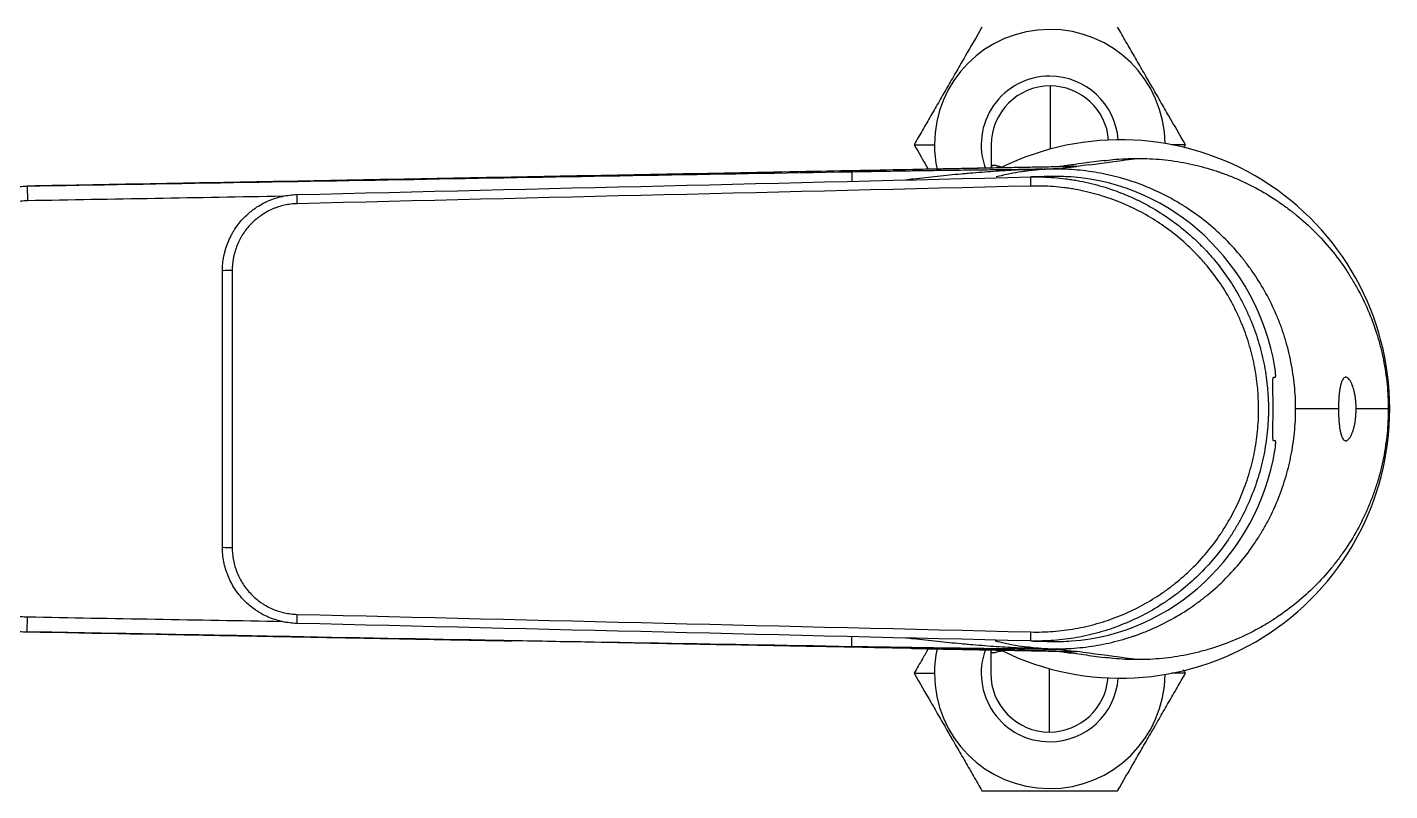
# Model space of a CAD drawing. Extents: x 0 to 790, y 0 to 579.
# Drawn here: x 419.1 to 558.2, y 424.1 to 502.1 of the extents above; entities that cross this region are included whole.
import ezdxf

# ---------------------------------------------------------------- set-up
doc = ezdxf.new("R2010")
doc.units = 0
doc.header["$LTSCALE"] = 10
doc.header["$MEASUREMENT"] = 0
doc.layers.add('1', color=7, linetype='CONTINUOUS')

msp = doc.modelspace()

# ---------------------------------------------------------------- linework, layer by layer
at = {"layer": '1', "color": 7, "linetype": 'Continuous', "lineweight": -3}
for p, q in [((523.52, 496.1), (523.52, 489.64)), ((509.64, 490.1), (511.72, 490.1)), ((517.52, 490.1), (517.52, 487.8)), ((537.35, 490.1), (535.93, 490.1)), ((503.26, 487.34), (503.28, 486.36)), ((419.07, 485.87), (419.09, 484.37)), ((419.07, 440.33), (419.09, 441.83)), ((503.26, 438.85), (503.28, 439.83)), ((517.46, 438.46), (517.46, 436.1)), ((509.64, 436.1), (511.72, 436.1)), ((523.46, 430.1), (523.46, 436.57)), ((537.35, 436.1), (535.93, 436.1))]:
    msp.add_line(p, q, dxfattribs=at)
for centre, radius, start, end in [((523.49, 490.1), 11.78, 0.585, 180), ((523.49, 490.1), 7, 90, 200.3231), ((523.49, 490.1), 7, 4.0866, 90), ((523.52, 490.1), 6, 90, 180), ((523.52, 490.1), 6, 4.5295, 90), ((523.49, 490.1), 11.78, 180, 192.2681), ((530.71, 463.1), 27.5, 0, 116.3044), ((530.71, 463.1), 27.5, 244.0197, 0), ((523.49, 436.1), 11.78, 167.6897, 180), ((523.49, 436.1), 7, 159.6769, 270), ((523.49, 436.1), 11.78, 180, 359.415), ((523.46, 436.1), 6, 180, 270), ((523.46, 436.1), 6, 270, 355.4986), ((523.49, 436.1), 7, 270, 355.9134)]:
    msp.add_arc(centre, radius, start, end, dxfattribs=at)
for centre, major_axis, ratio, start_param, end_param in [((521.57, 485.8), (0.024, -1), 0.001838, 1.647368, 3.141593), ((524.11, 463.1), (0, -23.76), 0.957185, 1.750672, 3.072505), ((446.64, 484), (-0.024, 1), 0.001728, 4.784421, 6.283185), ((440, 477.2), (-1, 0), 0.052102, 4.712389, 6.283185), ((524.11, 463.1), (0, -23.76), 0.957185, 0.069087, 1.390921), ((440, 448.99), (-1, 0), 0.052102, 0, 1.570796), ((446.64, 442.19), (0.024, 1), 0.001728, 3.141593, 4.640357), ((521.57, 440.4), (0.024, 1), 0.001838, 3.141593, 4.635817)]:
    msp.add_ellipse(centre, major_axis=major_axis, ratio=ratio, start_param=start_param, end_param=end_param, dxfattribs=at)
for points, knots in [([(516.56, 502.1), (516, 501.12), (515.43, 500.13), (514.56, 498.63), (514.28, 498.13), (513.69, 497.13), (513.4, 496.62), (513.03, 495.98), (512.96, 495.85), (512.85, 495.66), (512.81, 495.6), (512.74, 495.47), (512.55, 495.15), (512.37, 494.83), (511.93, 494.07), (511.64, 493.57), (511.06, 492.57), (510.78, 492.07), (510.2, 491.08), (509.92, 490.59), (509.64, 490.1)], [0, 0, 0, 0, 0.25, 0.25, 0.375, 0.375, 0.5, 0.5, 0.53125, 0.53125, 0.546875, 0.546875, 0.5625, 0.625, 0.625, 0.75, 0.75, 0.875, 0.875, 1, 1, 1, 1]), ([(537.35, 490.1), (536.78, 491.08), (536.21, 492.06), (535.35, 493.56), (535.06, 494.06), (534.48, 495.07), (534.19, 495.58), (533.82, 496.21), (533.74, 496.34), (533.63, 496.53), (533.6, 496.6), (533.52, 496.72), (533.34, 497.04), (533.15, 497.36), (532.72, 498.12), (532.43, 498.63), (531.85, 499.63), (531.56, 500.12), (530.99, 501.11), (530.71, 501.61), (530.42, 502.1)], [0, 0, 0, 0, 0.25, 0.25, 0.375, 0.375, 0.5, 0.5, 0.53125, 0.53125, 0.546875, 0.546875, 0.5625, 0.625, 0.625, 0.75, 0.75, 0.875, 0.875, 1, 1, 1, 1]), ([(529.04, 488.47), (528.7, 488.43), (528.02, 488.33), (526.99, 488.2), (525.98, 488.06), (525.11, 487.94), (524.57, 487.87), (524.36, 487.84)], [0, 0, 0, 0, 0.227941, 0.453512, 0.669132, 0.874788, 1, 1, 1, 1]), ([(529.04, 488.47), (529.34, 488.51), (529.64, 488.55), (530.35, 488.62), (531.19, 488.68), (532.03, 488.7), (532.45, 488.7)], [0, 0, 0, 0, 0.262537, 0.262537, 0.631268, 1, 1, 1, 1]), ([(532.45, 488.7), (532.88, 488.7), (533.72, 488.68), (534.55, 488.62), (535.8, 488.5), (536.63, 488.37), (538.26, 488.05), (539.07, 487.85), (540.08, 487.54), (540.38, 487.45), (540.68, 487.35), (540.88, 487.28), (540.98, 487.24), (541.48, 487.06), (542.26, 486.76), (543.41, 486.25), (544.15, 485.88), (545.26, 485.29), (545.97, 484.86), (547.01, 484.16), (547.36, 483.92), (547.86, 483.55), (548.03, 483.42), (548.28, 483.23), (548.36, 483.16), (548.53, 483.03), (548.61, 482.96), (549.35, 482.36), (549.97, 481.8), (551.15, 480.62), (551.71, 480), (552.77, 478.71), (553.26, 478.04), (553.85, 477.17), (553.96, 476.99), (554.13, 476.72), (554.19, 476.63), (554.3, 476.45), (554.58, 476), (554.83, 475.55), (555.43, 474.44), (555.78, 473.69), (556.42, 472.15), (556.71, 471.36), (557.07, 470.16), (557.18, 469.76), (557.34, 469.14), (557.39, 468.94), (557.48, 468.53), (557.52, 468.32), (557.73, 467.29), (557.85, 466.45), (557.98, 465.2), (558.04, 464.36), (558.06, 463.52), (558.06, 463.1)], [0, 0, 0, 0, 0.03125, 0.0625, 0.0625, 0.125, 0.125, 0.1875, 0.1875, 0.203125, 0.210938, 0.210938, 0.21875, 0.21875, 0.25, 0.28125, 0.3125, 0.3125, 0.375, 0.375, 0.40625, 0.40625, 0.421875, 0.421875, 0.429688, 0.429688, 0.4375, 0.4375, 0.5, 0.5, 0.5625, 0.5625, 0.625, 0.625, 0.640625, 0.640625, 0.648438, 0.648438, 0.65625, 0.6875, 0.6875, 0.75, 0.75, 0.8125, 0.8125, 0.84375, 0.84375, 0.859375, 0.859375, 0.875, 0.875, 0.9375, 0.9375, 0.96875, 1, 1, 1, 1]), ([(510.17, 487.57), (506.6, 487.5), (503.03, 487.43), (490.53, 487.19), (481.6, 487.02), (463.73, 486.69), (454.8, 486.52), (441.4, 486.27), (436.93, 486.19), (428, 486.03), (423.53, 485.95), (419.07, 485.87)], [0, 0, 0, 0, 0.117566, 0.117566, 0.411711, 0.411711, 0.705855, 0.705855, 0.852928, 0.852928, 1, 1, 1, 1]), ([(419.07, 485.87), (433.1, 486.11), (447.13, 486.36), (475.2, 486.85), (489.23, 487.1), (503.26, 487.34)], [0, 0, 0, 0, 0.5, 0.5, 1, 1, 1, 1]), ([(503.26, 487.34), (503.7, 487.35), (504.14, 487.36), (505.02, 487.37), (505.45, 487.38), (506.32, 487.4), (506.75, 487.4), (507.61, 487.42), (508.04, 487.42), (508.68, 487.43), (508.89, 487.44), (509.32, 487.44), (509.53, 487.45), (510.17, 487.45), (510.58, 487.46), (511.84, 487.48), (512.66, 487.49), (513.87, 487.51), (514.28, 487.51), (514.88, 487.52), (515.08, 487.52), (515.48, 487.53), (515.68, 487.53), (516.67, 487.54), (517.46, 487.55), (518.62, 487.57), (519.01, 487.57), (519.78, 487.58), (520.16, 487.58), (520.74, 487.59), (520.93, 487.59), (521.31, 487.6), (521.5, 487.6), (521.88, 487.6), (522.07, 487.61), (522.36, 487.61), (522.45, 487.61), (522.64, 487.61), (522.73, 487.61), (522.83, 487.61)], [0, 0, 0, 0, 0.0625, 0.0625, 0.125, 0.125, 0.1875, 0.1875, 0.25, 0.25, 0.28125, 0.28125, 0.3125, 0.3125, 0.375, 0.375, 0.5, 0.5, 0.5625, 0.5625, 0.59375, 0.59375, 0.625, 0.625, 0.75, 0.75, 0.8125, 0.8125, 0.875, 0.875, 0.90625, 0.90625, 0.9375, 0.9375, 0.96875, 0.96875, 0.984375, 0.984375, 1, 1, 1, 1]), ([(522.75, 487.6), (522.65, 487.6), (522.55, 487.6), (522.36, 487.59), (522.26, 487.59), (521.97, 487.58), (521.77, 487.57), (521.18, 487.55), (520.79, 487.54), (520.01, 487.5), (519.61, 487.48), (518.82, 487.43), (518.43, 487.41), (517.24, 487.33), (516.45, 487.27), (515.45, 487.18), (515.25, 487.17), (514.85, 487.13), (514.65, 487.11), (514.05, 487.06), (513.64, 487.02), (512.43, 486.9), (511.62, 486.81), (510.4, 486.68), (509.99, 486.63), (509.31, 486.56), (509.03, 486.52), (508.76, 486.49)], [0, 0, 0, 0, 0.021426, 0.021426, 0.042851, 0.042851, 0.085703, 0.085703, 0.171405, 0.171405, 0.257108, 0.257108, 0.342811, 0.342811, 0.514216, 0.514216, 0.557067, 0.557067, 0.599919, 0.599919, 0.685621, 0.685621, 0.857027, 0.857027, 0.942729, 0.942729, 1, 1, 1, 1]), ([(517.54, 487.74), (517.55, 487.76), (517.55, 487.77), (517.56, 487.8), (517.56, 487.82), (517.57, 487.85), (517.57, 487.86), (517.58, 487.89), (517.59, 487.9), (517.6, 487.92), (517.61, 487.93), (517.62, 487.96), (517.64, 487.97), (517.66, 487.99), (517.68, 488), (517.7, 488.01), (517.72, 488.02), (517.75, 488.02), (517.77, 488.02), (517.82, 488.02), (517.86, 488.01), (517.94, 488), (517.98, 487.99), (518.07, 487.96), (518.13, 487.95), (518.21, 487.92), (518.24, 487.92), (518.29, 487.9), (518.3, 487.9), (518.34, 487.89), (518.35, 487.89), (518.44, 487.87), (518.51, 487.86), (518.62, 487.84), (518.66, 487.83), (518.69, 487.82)], [0, 0, 0, 0, 0.017418, 0.017418, 0.046642, 0.046642, 0.075867, 0.075867, 0.105091, 0.105091, 0.134315, 0.134315, 0.192764, 0.192764, 0.251213, 0.251213, 0.309662, 0.309662, 0.36811, 0.36811, 0.485008, 0.485008, 0.601906, 0.601906, 0.718803, 0.718803, 0.777252, 0.777252, 0.806476, 0.806476, 0.835701, 0.835701, 0.952598, 0.952598, 1, 1, 1, 1]), ([(524.19, 487.6), (523.79, 487.6), (522.98, 487.58), (522.19, 487.52), (521, 487.4), (520.21, 487.28), (518.95, 487.03), (518.48, 486.92), (518, 486.8)], [0, 0, 0, 0, 0.191186, 0.382373, 0.382373, 0.764745, 0.764745, 1, 1, 1, 1]), ([(524.45, 487.63), (523.64, 487.63), (522.83, 487.59), (521.56, 487.46), (521.09, 487.4), (520.63, 487.33)], [0, 0, 0, 0, 0.631413, 0.631413, 1, 1, 1, 1]), ([(548.6, 463.1), (548.6, 463.5), (548.58, 464.31), (548.52, 465.11), (548.4, 466.3), (548.28, 467.09), (547.97, 468.65), (547.78, 469.43), (547.49, 470.39), (547.4, 470.68), (547.3, 470.97), (547.24, 471.16), (547.21, 471.25), (547.04, 471.73), (546.89, 472.1), (546.43, 473.22), (546.09, 473.94), (545.34, 475.35), (544.93, 476.03), (544.27, 477.03), (544.04, 477.36), (543.68, 477.84), (543.56, 478), (543.38, 478.24), (543.31, 478.32), (543.19, 478.48), (543.13, 478.56), (542.55, 479.26), (542.02, 479.85), (540.89, 480.98), (540.3, 481.52), (539.07, 482.53), (538.43, 483.01), (537.6, 483.57), (537.43, 483.68), (537.18, 483.84), (537.09, 483.89), (536.92, 484), (536.49, 484.26), (536.06, 484.51), (535, 485.08), (534.28, 485.42), (532.82, 486.03), (532.07, 486.3), (530.92, 486.65), (530.54, 486.76), (529.95, 486.91), (529.76, 486.95), (529.36, 487.04), (529.17, 487.08), (528.18, 487.28), (527.39, 487.4), (525.8, 487.56), (525, 487.6), (524.19, 487.6)], [0, 0, 0, 0, 0.03125, 0.0625, 0.0625, 0.125, 0.125, 0.1875, 0.1875, 0.203125, 0.210937, 0.210937, 0.21875, 0.21875, 0.25, 0.25, 0.3125, 0.3125, 0.375, 0.375, 0.40625, 0.40625, 0.421875, 0.421875, 0.429687, 0.429687, 0.4375, 0.4375, 0.5, 0.5, 0.5625, 0.5625, 0.625, 0.625, 0.640625, 0.640625, 0.648437, 0.648437, 0.65625, 0.6875, 0.6875, 0.75, 0.75, 0.8125, 0.8125, 0.84375, 0.84375, 0.859375, 0.859375, 0.875, 0.875, 0.9375, 0.9375, 1, 1, 1, 1]), ([(524.85, 487.84), (524.86, 487.84), (524.87, 487.84), (524.94, 487.85), (525, 487.85), (525.11, 487.86), (525.17, 487.86), (525.25, 487.86), (525.28, 487.86), (525.33, 487.86), (525.36, 487.86), (525.38, 487.86)], [0, 0, 0, 0, 0.045195, 0.045195, 0.363463, 0.363463, 0.681732, 0.681732, 0.840866, 0.840866, 1, 1, 1, 1]), ([(525.38, 487.86), (525.4, 487.86), (525.45, 487.87), (525.51, 487.87), (525.57, 487.87), (525.63, 487.87), (525.7, 487.87), (525.76, 487.87), (525.82, 487.87), (525.89, 487.87), (525.95, 487.88), (526.01, 487.88), (526.07, 487.88), (526.14, 487.88), (526.2, 487.88), (526.24, 487.88), (526.26, 487.88)], [0, 0, 0, 0, 0.072721, 0.145241, 0.21756, 0.28968, 0.3616, 0.433321, 0.504844, 0.57617, 0.647298, 0.718229, 0.788964, 0.859504, 0.929849, 1, 1, 1, 1]), ([(410.72, 477.37), (410.72, 477.65), (410.73, 477.92), (410.78, 478.47), (410.82, 478.74), (410.93, 479.27), (410.99, 479.54), (411.09, 479.87), (411.11, 479.94), (411.16, 480.07), (411.18, 480.13), (411.25, 480.33), (411.3, 480.46), (411.45, 480.84), (411.69, 481.34), (411.96, 481.81), (412.19, 482.15), (412.27, 482.27), (412.39, 482.43), (412.43, 482.49), (412.52, 482.6), (412.56, 482.65), (412.78, 482.92), (412.96, 483.13), (413.34, 483.52), (413.75, 483.89), (414.18, 484.22), (414.47, 484.42), (414.55, 484.47), (414.64, 484.53), (414.7, 484.57), (414.73, 484.59), (414.88, 484.68), (414.99, 484.75), (415.36, 484.95), (415.85, 485.19), (416.36, 485.38), (416.75, 485.5), (416.89, 485.54), (417.08, 485.6), (417.15, 485.61), (417.29, 485.65), (417.35, 485.66), (417.69, 485.74), (418.24, 485.83), (418.79, 485.86), (419.07, 485.87)], [0, 0, 0, 0, 0.0625, 0.0625, 0.125, 0.125, 0.1875, 0.1875, 0.203125, 0.203125, 0.21875, 0.21875, 0.25, 0.25, 0.3125, 0.375, 0.375, 0.40625, 0.40625, 0.421875, 0.421875, 0.4375, 0.4375, 0.5, 0.5, 0.5625, 0.625, 0.625, 0.640625, 0.648438, 0.648438, 0.65625, 0.65625, 0.6875, 0.6875, 0.75, 0.8125, 0.8125, 0.84375, 0.84375, 0.859375, 0.859375, 0.875, 0.875, 0.9375, 1, 1, 1, 1]), ([(521.54, 486.8), (522.34, 486.82), (523.13, 486.8), (524.32, 486.71), (524.71, 486.67), (525.2, 486.6), (525.3, 486.59), (525.5, 486.56), (525.79, 486.52), (526.09, 486.47), (527.06, 486.3), (527.83, 486.12), (529.34, 485.7), (530.08, 485.45), (531.18, 485.01), (531.54, 484.86), (532.08, 484.62), (532.35, 484.49), (532.62, 484.36), (532.79, 484.27), (532.88, 484.23), (533.68, 483.82), (534.36, 483.42), (535.68, 482.57), (536.31, 482.11), (537.54, 481.13), (538.13, 480.61), (538.83, 479.92), (538.97, 479.78), (539.18, 479.57), (539.25, 479.5), (539.39, 479.35), (539.72, 478.99), (540.05, 478.62), (540.81, 477.71), (541.28, 477.09), (542.16, 475.79), (542.57, 475.12), (543.13, 474.08), (543.31, 473.73), (543.53, 473.28), (543.57, 473.19), (543.65, 473.01), (543.69, 472.92), (543.81, 472.65), (543.89, 472.47), (544.28, 471.56), (544.54, 470.82), (545, 469.32), (545.2, 468.56), (545.5, 467.02), (545.62, 466.24), (545.71, 465.35), (545.72, 465.25), (545.74, 465.05), (545.76, 464.75), (545.78, 464.46), (545.81, 463.86), (545.82, 463.47), (545.82, 462.29), (545.78, 461.51), (545.62, 459.95), (545.5, 459.17), (545.31, 458.2), (545.25, 457.91), (545.18, 457.62), (545.13, 457.43), (545.11, 457.33), (544.99, 456.85), (544.88, 456.47), (544.53, 455.34), (544.26, 454.6), (543.65, 453.15), (543.31, 452.45), (542.75, 451.41), (542.55, 451.07), (542.24, 450.56), (542.14, 450.39), (541.98, 450.14), (541.92, 450.06), (541.81, 449.9), (541.76, 449.81), (541.26, 449.08), (540.78, 448.45), (539.77, 447.25), (539.24, 446.67), (538.12, 445.58), (537.53, 445.05), (536.83, 444.5), (536.75, 444.44), (536.6, 444.32), (536.52, 444.25), (536.28, 444.07), (536.12, 443.96), (535.64, 443.61), (535.31, 443.39), (534.32, 442.75), (533.64, 442.36), (532.25, 441.64), (531.53, 441.32), (530.43, 440.89), (530.06, 440.75), (529.59, 440.59), (529.49, 440.56), (529.31, 440.5), (529.02, 440.41), (528.74, 440.33), (527.78, 440.06), (527.02, 439.89), (525.47, 439.61), (524.69, 439.52), (523.13, 439.4), (522.34, 439.38), (521.54, 439.4)], [0, 0, 0, 0, 0.03125, 0.03125, 0.046875, 0.046875, 0.050781, 0.050781, 0.054688, 0.0625, 0.0625, 0.09375, 0.09375, 0.125, 0.125, 0.140625, 0.140625, 0.148437, 0.152344, 0.152344, 0.15625, 0.15625, 0.1875, 0.1875, 0.21875, 0.21875, 0.25, 0.25, 0.257812, 0.257812, 0.261719, 0.261719, 0.265625, 0.28125, 0.28125, 0.3125, 0.3125, 0.34375, 0.34375, 0.359375, 0.359375, 0.363281, 0.363281, 0.367187, 0.367187, 0.375, 0.375, 0.40625, 0.40625, 0.4375, 0.4375, 0.46875, 0.46875, 0.472656, 0.472656, 0.476562, 0.484375, 0.484375, 0.5, 0.5, 0.53125, 0.53125, 0.5625, 0.5625, 0.570312, 0.574219, 0.574219, 0.578125, 0.578125, 0.59375, 0.59375, 0.625, 0.625, 0.65625, 0.65625, 0.671875, 0.671875, 0.679687, 0.679687, 0.683594, 0.683594, 0.6875, 0.6875, 0.71875, 0.71875, 0.75, 0.75, 0.78125, 0.78125, 0.785156, 0.785156, 0.789062, 0.789062, 0.796875, 0.796875, 0.8125, 0.8125, 0.84375, 0.84375, 0.875, 0.875, 0.890625, 0.890625, 0.894531, 0.894531, 0.898437, 0.90625, 0.90625, 0.9375, 0.9375, 0.96875, 0.96875, 1, 1, 1, 1]), ([(521.57, 440.32), (522.33, 440.3), (523.09, 440.32), (524.59, 440.44), (525.34, 440.53), (526.82, 440.79), (527.56, 440.96), (528.47, 441.22), (528.74, 441.3), (529.01, 441.38), (529.2, 441.44), (529.29, 441.47), (529.74, 441.63), (530.09, 441.76), (531.15, 442.17), (531.84, 442.48), (533.17, 443.17), (533.82, 443.55), (534.78, 444.16), (535.09, 444.38), (535.55, 444.71), (535.7, 444.82), (535.93, 445), (536.01, 445.06), (536.16, 445.17), (536.23, 445.23), (536.9, 445.77), (537.46, 446.27), (538.54, 447.32), (539.05, 447.87), (540.01, 449.03), (540.47, 449.63), (540.95, 450.34), (541, 450.42), (541.1, 450.58), (541.15, 450.66), (541.31, 450.9), (541.41, 451.06), (541.7, 451.55), (541.89, 451.88), (542.43, 452.87), (542.75, 453.55), (543.34, 454.94), (543.59, 455.65), (543.92, 456.74), (544.03, 457.1), (544.14, 457.56), (544.17, 457.66), (544.21, 457.84), (544.28, 458.12), (544.34, 458.4), (544.52, 459.33), (544.63, 460.07), (544.78, 461.57), (544.82, 462.32), (544.82, 463.45), (544.81, 463.83), (544.78, 464.4), (544.77, 464.69), (544.74, 464.97), (544.73, 465.16), (544.72, 465.26), (544.63, 466.11), (544.52, 466.86), (544.23, 468.34), (544.04, 469.06), (543.61, 470.51), (543.35, 471.22), (542.98, 472.09), (542.91, 472.27), (542.79, 472.53), (542.75, 472.61), (542.67, 472.79), (542.47, 473.22), (542.26, 473.64), (541.72, 474.64), (541.33, 475.28), (540.49, 476.53), (540.04, 477.13), (539.31, 478), (539.06, 478.29), (538.74, 478.64), (538.68, 478.71), (538.54, 478.84), (538.48, 478.91), (538.28, 479.12), (538.15, 479.25), (537.47, 479.92), (536.91, 480.42), (535.73, 481.36), (535.12, 481.8), (533.86, 482.63), (533.21, 483.01), (532.44, 483.4), (532.36, 483.44), (532.19, 483.53), (531.93, 483.65), (531.67, 483.77), (531.16, 484.01), (530.81, 484.16), (529.76, 484.57), (529.04, 484.81), (527.6, 485.22), (526.86, 485.39), (525.93, 485.56), (525.65, 485.61), (525.36, 485.65), (525.18, 485.67), (525.08, 485.69), (524.61, 485.75), (524.23, 485.79), (523.09, 485.87), (522.33, 485.89), (521.57, 485.87)], [0, 0, 0, 0, 0.03125, 0.03125, 0.0625, 0.0625, 0.09375, 0.09375, 0.101562, 0.105469, 0.105469, 0.109375, 0.109375, 0.125, 0.125, 0.15625, 0.15625, 0.1875, 0.1875, 0.203125, 0.203125, 0.210937, 0.210937, 0.214844, 0.214844, 0.21875, 0.21875, 0.25, 0.25, 0.28125, 0.28125, 0.3125, 0.3125, 0.316406, 0.316406, 0.320312, 0.320312, 0.328125, 0.328125, 0.34375, 0.34375, 0.375, 0.375, 0.40625, 0.40625, 0.421875, 0.421875, 0.425781, 0.425781, 0.429687, 0.4375, 0.4375, 0.46875, 0.46875, 0.5, 0.5, 0.515625, 0.515625, 0.523437, 0.527344, 0.527344, 0.53125, 0.53125, 0.5625, 0.5625, 0.59375, 0.59375, 0.625, 0.625, 0.632812, 0.632812, 0.636719, 0.636719, 0.640625, 0.65625, 0.65625, 0.6875, 0.6875, 0.71875, 0.71875, 0.734375, 0.734375, 0.738281, 0.738281, 0.742187, 0.742187, 0.75, 0.75, 0.78125, 0.78125, 0.8125, 0.8125, 0.84375, 0.84375, 0.847656, 0.847656, 0.851562, 0.859375, 0.859375, 0.875, 0.875, 0.90625, 0.90625, 0.9375, 0.9375, 0.945312, 0.949219, 0.949219, 0.953125, 0.953125, 0.96875, 0.96875, 1, 1, 1, 1]), ([(525.68, 486.8), (525.34, 486.82), (525, 486.84), (524.29, 486.85), (523.93, 486.85), (523.56, 486.85)], [0, 0, 0, 0, 0.5, 0.5, 1, 1, 1, 1]), ([(419.09, 484.37), (418.86, 484.36), (418.41, 484.33), (417.96, 484.26), (417.68, 484.2), (417.63, 484.19), (417.52, 484.16), (417.35, 484.12), (417.19, 484.07), (416.87, 483.97), (416.44, 483.81), (416.04, 483.61), (415.74, 483.44), (415.64, 483.39), (415.5, 483.3), (415.45, 483.27), (415.35, 483.21), (415.3, 483.17), (415.07, 483.01), (414.71, 482.74), (414.38, 482.43), (414.06, 482.11), (413.91, 481.94), (413.73, 481.72), (413.7, 481.68), (413.63, 481.58), (413.53, 481.45), (413.43, 481.31), (413.24, 481.03), (413.01, 480.64), (412.82, 480.23), (412.69, 479.91), (412.65, 479.81), (412.6, 479.65), (412.58, 479.59), (412.54, 479.48), (412.53, 479.43), (412.45, 479.16), (412.34, 478.72), (412.27, 478.27), (412.23, 477.82), (412.22, 477.6), (412.22, 477.37)], [0, 0, 0, 0, 0.0625, 0.125, 0.125, 0.140625, 0.140625, 0.15625, 0.1875, 0.1875, 0.25, 0.3125, 0.3125, 0.34375, 0.34375, 0.359375, 0.359375, 0.375, 0.375, 0.4375, 0.5, 0.5, 0.5625, 0.5625, 0.578125, 0.578125, 0.59375, 0.625, 0.625, 0.6875, 0.75, 0.75, 0.78125, 0.78125, 0.796875, 0.796875, 0.8125, 0.8125, 0.875, 0.9375, 0.9375, 1, 1, 1, 1]), ([(439, 477.2), (439, 477.46), (439.02, 477.96), (439.1, 478.46), (439.16, 478.77), (439.17, 478.84), (439.2, 478.96), (439.24, 479.14), (439.29, 479.32), (439.4, 479.68), (439.57, 480.16), (439.78, 480.61), (439.95, 480.94), (440.01, 481.05), (440.11, 481.22), (440.14, 481.27), (440.21, 481.38), (440.24, 481.43), (440.42, 481.7), (440.71, 482.1), (441.04, 482.47), (441.39, 482.83), (441.58, 483), (441.82, 483.21), (441.87, 483.25), (441.97, 483.33), (442.12, 483.45), (442.27, 483.56), (442.58, 483.77), (443, 484.03), (443.45, 484.26), (443.8, 484.41), (443.92, 484.45), (444.1, 484.52), (444.15, 484.54), (444.27, 484.58), (444.33, 484.6), (444.63, 484.7), (445.12, 484.83), (445.61, 484.92), (446.11, 484.98), (446.36, 485), (446.61, 485)], [0, 0, 0, 0, 0.0625, 0.125, 0.125, 0.140625, 0.140625, 0.15625, 0.1875, 0.1875, 0.25, 0.3125, 0.3125, 0.34375, 0.34375, 0.359375, 0.359375, 0.375, 0.375, 0.4375, 0.5, 0.5, 0.5625, 0.5625, 0.578125, 0.578125, 0.59375, 0.625, 0.625, 0.6875, 0.75, 0.75, 0.78125, 0.78125, 0.796875, 0.796875, 0.8125, 0.8125, 0.875, 0.9375, 0.9375, 1, 1, 1, 1]), ([(446.64, 484.07), (446.42, 484.07), (446.2, 484.05), (445.76, 484), (445.33, 483.93), (444.91, 483.81), (444.65, 483.73), (444.59, 483.71), (444.49, 483.67), (444.44, 483.65), (444.28, 483.59), (444.18, 483.55), (443.88, 483.42), (443.49, 483.22), (443.12, 482.99), (442.85, 482.81), (442.76, 482.74), (442.63, 482.64), (442.58, 482.61), (442.5, 482.54), (442.45, 482.5), (442.24, 482.32), (442.08, 482.17), (441.78, 481.86), (441.49, 481.53), (441.23, 481.18), (441.08, 480.95), (441.05, 480.9), (440.99, 480.81), (440.97, 480.76), (440.88, 480.62), (440.83, 480.52), (440.68, 480.23), (440.49, 479.83), (440.35, 479.42), (440.25, 479.11), (440.23, 479), (440.19, 478.84), (440.17, 478.79), (440.15, 478.68), (440.14, 478.63), (440.09, 478.35), (440.02, 477.92), (440, 477.48), (440, 477.26)], [0, 0, 0, 0, 0.0625, 0.0625, 0.125, 0.1875, 0.1875, 0.203125, 0.203125, 0.21875, 0.21875, 0.25, 0.25, 0.3125, 0.375, 0.375, 0.40625, 0.40625, 0.421875, 0.421875, 0.4375, 0.4375, 0.5, 0.5, 0.5625, 0.625, 0.625, 0.640625, 0.640625, 0.65625, 0.65625, 0.6875, 0.6875, 0.75, 0.8125, 0.8125, 0.84375, 0.84375, 0.859375, 0.859375, 0.875, 0.875, 0.9375, 1, 1, 1, 1]), ([(439, 448.99), (439, 450.16), (439, 451.34), (439, 453.69), (439, 454.87), (439, 457.22), (439, 458.39), (439, 460.74), (439, 461.92), (439, 464.27), (439, 465.45), (439, 467.8), (439, 468.98), (439, 471.33), (439, 472.5), (439, 474.86), (439, 476.03), (439, 477.2)], [0, 0, 0, 0, 0.125, 0.125, 0.25, 0.25, 0.375, 0.375, 0.5, 0.5, 0.625, 0.625, 0.75, 0.75, 0.875, 0.875, 1, 1, 1, 1]), ([(546.35, 459.85), (546.35, 459.85), (546.35, 459.85), (546.34, 459.85), (546.34, 459.85), (546.34, 459.85), (546.33, 459.86), (546.32, 459.87), (546.31, 459.9), (546.3, 459.96), (546.29, 460), (546.29, 460.02), (546.28, 460.06), (546.28, 460.07), (546.28, 460.14), (546.27, 460.23), (546.27, 460.39), (546.27, 460.52), (546.27, 460.6), (546.27, 460.62), (546.27, 460.65), (546.27, 460.71), (546.27, 460.76), (546.27, 460.88), (546.27, 461.03), (546.27, 461.2), (546.28, 461.33), (546.28, 461.38), (546.28, 461.45), (546.28, 461.47), (546.28, 461.52), (546.28, 461.64), (546.29, 461.85), (546.29, 462.05), (546.29, 462.25), (546.29, 462.36), (546.3, 462.57), (546.3, 462.67), (546.3, 462.88), (546.3, 463.1), (546.3, 463.31), (546.3, 463.44), (546.3, 463.47), (546.3, 463.52), (546.3, 463.55), (546.3, 463.63), (546.3, 463.68), (546.29, 463.84), (546.29, 464.04), (546.29, 464.24), (546.29, 464.39), (546.28, 464.46), (546.28, 464.53), (546.28, 464.58), (546.28, 464.61), (546.28, 464.72), (546.28, 464.91), (546.27, 465.16), (546.27, 465.32), (546.27, 465.43), (546.27, 465.47), (546.27, 465.54), (546.27, 465.58), (546.27, 465.68), (546.27, 465.8), (546.27, 465.91), (546.27, 465.99), (546.27, 466.01), (546.28, 466.05), (546.28, 466.06), (546.28, 466.08), (546.28, 466.13), (546.29, 466.21), (546.3, 466.26), (546.31, 466.31), (546.32, 466.32), (546.33, 466.33), (546.33, 466.34), (546.34, 466.34), (546.34, 466.35), (546.35, 466.35), (546.35, 466.35)], [0, 0, 0, 0, 0.007813, 0.007813, 0.015625, 0.015625, 0.03125, 0.03125, 0.0625, 0.09375, 0.09375, 0.109375, 0.109375, 0.125, 0.125, 0.15625, 0.1875, 0.21875, 0.21875, 0.226562, 0.226562, 0.234375, 0.25, 0.25, 0.28125, 0.3125, 0.3125, 0.328125, 0.328125, 0.335938, 0.335938, 0.34375, 0.375, 0.40625, 0.40625, 0.4375, 0.4375, 0.46875, 0.46875, 0.5, 0.53125, 0.53125, 0.539063, 0.539063, 0.546875, 0.546875, 0.5625, 0.5625, 0.59375, 0.625, 0.625, 0.640625, 0.648438, 0.648438, 0.65625, 0.65625, 0.6875, 0.71875, 0.75, 0.75, 0.765625, 0.765625, 0.78125, 0.78125, 0.8125, 0.84375, 0.84375, 0.859375, 0.859375, 0.867188, 0.867188, 0.875, 0.90625, 0.9375, 0.9375, 0.96875, 0.96875, 0.976562, 0.976562, 0.984375, 1, 1, 1, 1]), ([(546.54, 466.35), (546.54, 466.35), (546.55, 466.35), (546.55, 466.37), (546.56, 466.38), (546.56, 466.39), (546.56, 466.4), (546.56, 466.41), (546.56, 466.41), (546.56, 466.44), (546.57, 466.47), (546.57, 466.52), (546.57, 466.54), (546.57, 466.57), (546.56, 466.58), (546.56, 466.6), (546.56, 466.62), (546.56, 466.67), (546.56, 466.72), (546.55, 466.8), (546.55, 466.83), (546.54, 466.87), (546.54, 466.89), (546.54, 466.92), (546.54, 466.93), (546.53, 467.01), (546.52, 467.07), (546.51, 467.17), (546.5, 467.21), (546.49, 467.26), (546.49, 467.28), (546.48, 467.31), (546.48, 467.33), (546.48, 467.35)], [0, 0, 0, 0, 0.125, 0.125, 0.1875, 0.1875, 0.21875, 0.21875, 0.25, 0.25, 0.375, 0.375, 0.4375, 0.4375, 0.46875, 0.46875, 0.5, 0.5, 0.625, 0.625, 0.6875, 0.6875, 0.71875, 0.71875, 0.75, 0.75, 0.875, 0.875, 0.9375, 0.9375, 0.96875, 0.96875, 1, 1, 1, 1]), ([(554.78, 463.1), (554.78, 463.21), (554.78, 463.32), (554.77, 463.45), (554.77, 463.48), (554.77, 463.53), (554.77, 463.55), (554.76, 463.63), (554.76, 463.68), (554.75, 463.83), (554.74, 463.92), (554.73, 464.03), (554.72, 464.05), (554.72, 464.1), (554.72, 464.12), (554.71, 464.18), (554.7, 464.22), (554.69, 464.34), (554.68, 464.41), (554.65, 464.55), (554.64, 464.62), (554.62, 464.71), (554.61, 464.74), (554.6, 464.8), (554.59, 464.83), (554.57, 464.92), (554.56, 464.97), (554.54, 465.07), (554.52, 465.12), (554.5, 465.21), (554.48, 465.26), (554.44, 465.38), (554.41, 465.46), (554.37, 465.56), (554.36, 465.6), (554.33, 465.66), (554.32, 465.69), (554.28, 465.78), (554.26, 465.83), (554.2, 465.93), (554.18, 465.97), (554.13, 466.05), (554.1, 466.08), (554.03, 466.18), (553.98, 466.22), (553.89, 466.3), (553.84, 466.32), (553.78, 466.34), (553.76, 466.35), (553.72, 466.35), (553.71, 466.35), (553.69, 466.35), (553.68, 466.34), (553.63, 466.33), (553.59, 466.32), (553.52, 466.26), (553.48, 466.22), (553.41, 466.12), (553.37, 466.06), (553.32, 465.95), (553.31, 465.91), (553.28, 465.82), (553.26, 465.78), (553.23, 465.68), (553.22, 465.62), (553.19, 465.54), (553.19, 465.51), (553.17, 465.44), (553.16, 465.41), (553.14, 465.31), (553.13, 465.23), (553.11, 465.12), (553.1, 465.07), (553.09, 464.99), (553.08, 464.94), (553.07, 464.85), (553.07, 464.8), (553.05, 464.7), (553.05, 464.64), (553.04, 464.53), (553.03, 464.47), (553.02, 464.37), (553.02, 464.34), (553.02, 464.27), (553.01, 464.24), (553.01, 464.13), (553, 464.06), (553, 463.96), (553, 463.93), (552.99, 463.89), (552.99, 463.87), (552.99, 463.81), (552.99, 463.76), (552.99, 463.67), (552.98, 463.62), (552.98, 463.55), (552.98, 463.52), (552.98, 463.47), (552.98, 463.45), (552.98, 463.32), (552.98, 463.21), (552.98, 463.1)], [0, 0, 0, 0, 0.015625, 0.015625, 0.019531, 0.019531, 0.023437, 0.023437, 0.03125, 0.03125, 0.046875, 0.046875, 0.050781, 0.050781, 0.054687, 0.054687, 0.0625, 0.0625, 0.078125, 0.078125, 0.09375, 0.09375, 0.101562, 0.101562, 0.109375, 0.109375, 0.125, 0.125, 0.140625, 0.140625, 0.15625, 0.15625, 0.1875, 0.1875, 0.203125, 0.203125, 0.21875, 0.21875, 0.25, 0.25, 0.28125, 0.28125, 0.3125, 0.3125, 0.375, 0.375, 0.4375, 0.4375, 0.46875, 0.46875, 0.484375, 0.484375, 0.5, 0.5, 0.5625, 0.5625, 0.625, 0.625, 0.6875, 0.6875, 0.71875, 0.71875, 0.75, 0.75, 0.78125, 0.78125, 0.796875, 0.796875, 0.8125, 0.8125, 0.84375, 0.84375, 0.859375, 0.859375, 0.875, 0.875, 0.890625, 0.890625, 0.90625, 0.90625, 0.921875, 0.921875, 0.929687, 0.929687, 0.9375, 0.9375, 0.953125, 0.953125, 0.957031, 0.957031, 0.960937, 0.960937, 0.96875, 0.96875, 0.976562, 0.976562, 0.980469, 0.980469, 0.984375, 0.984375, 1, 1, 1, 1]), ([(524.19, 438.6), (524.59, 438.6), (525.39, 438.62), (526.19, 438.68), (527.38, 438.79), (528.17, 438.91), (529.72, 439.22), (530.5, 439.42), (531.46, 439.71), (531.74, 439.8), (532.03, 439.89), (532.22, 439.96), (532.31, 439.99), (532.79, 440.16), (533.16, 440.31), (534.27, 440.77), (534.99, 441.11), (536.39, 441.86), (537.07, 442.27), (538.07, 442.94), (538.39, 443.17), (538.88, 443.53), (539.04, 443.65), (539.28, 443.84), (539.35, 443.9), (539.51, 444.03), (539.59, 444.09), (540.29, 444.66), (540.88, 445.2), (542.01, 446.33), (542.54, 446.92), (543.55, 448.16), (544.02, 448.8), (544.58, 449.63), (544.69, 449.8), (544.85, 450.06), (544.91, 450.15), (545.01, 450.32), (545.27, 450.75), (545.52, 451.18), (546.09, 452.24), (546.43, 452.97), (547.04, 454.44), (547.3, 455.19), (547.65, 456.34), (547.76, 456.73), (547.91, 457.31), (547.95, 457.51), (548.04, 457.9), (548.08, 458.1), (548.28, 459.09), (548.4, 459.88), (548.56, 461.48), (548.6, 462.29), (548.6, 463.1)], [0, 0, 0, 0, 0.03125, 0.0625, 0.0625, 0.125, 0.125, 0.1875, 0.1875, 0.203125, 0.210937, 0.210937, 0.21875, 0.21875, 0.25, 0.25, 0.3125, 0.3125, 0.375, 0.375, 0.40625, 0.40625, 0.421875, 0.421875, 0.429687, 0.429687, 0.4375, 0.4375, 0.5, 0.5, 0.5625, 0.5625, 0.625, 0.625, 0.640625, 0.640625, 0.648437, 0.648437, 0.65625, 0.6875, 0.6875, 0.75, 0.75, 0.8125, 0.8125, 0.84375, 0.84375, 0.859375, 0.859375, 0.875, 0.875, 0.9375, 0.9375, 1, 1, 1, 1]), ([(558.06, 463.1), (558.06, 462.67), (558.04, 461.83), (557.98, 461), (557.85, 459.75), (557.73, 458.93), (557.41, 457.29), (557.2, 456.48), (556.9, 455.47), (556.81, 455.17), (556.7, 454.87), (556.64, 454.67), (556.6, 454.57), (556.42, 454.08), (556.12, 453.29), (555.61, 452.14), (555.24, 451.4), (554.65, 450.3), (554.22, 449.58), (553.52, 448.54), (553.28, 448.2), (552.91, 447.69), (552.78, 447.52), (552.58, 447.27), (552.52, 447.19), (552.39, 447.02), (552.32, 446.94), (551.72, 446.21), (551.16, 445.59), (549.98, 444.41), (549.36, 443.85), (548.07, 442.79), (547.4, 442.29), (546.52, 441.7), (546.35, 441.59), (546.08, 441.42), (545.99, 441.36), (545.81, 441.25), (545.36, 440.98), (544.9, 440.72), (543.8, 440.13), (543.04, 439.77), (541.5, 439.13), (540.72, 438.85), (539.52, 438.48), (539.11, 438.37), (538.5, 438.22), (538.3, 438.17), (537.88, 438.07), (537.68, 438.03), (536.64, 437.82), (535.81, 437.7), (534.56, 437.58), (533.72, 437.51), (532.88, 437.49), (532.45, 437.49)], [0, 0, 0, 0, 0.03125, 0.0625, 0.0625, 0.125, 0.125, 0.1875, 0.1875, 0.203125, 0.210938, 0.210938, 0.21875, 0.21875, 0.25, 0.28125, 0.3125, 0.3125, 0.375, 0.375, 0.40625, 0.40625, 0.421875, 0.421875, 0.429688, 0.429688, 0.4375, 0.4375, 0.5, 0.5, 0.5625, 0.5625, 0.625, 0.625, 0.640625, 0.640625, 0.648438, 0.648438, 0.65625, 0.6875, 0.6875, 0.75, 0.75, 0.8125, 0.8125, 0.84375, 0.84375, 0.859375, 0.859375, 0.875, 0.875, 0.9375, 0.9375, 0.96875, 1, 1, 1, 1]), ([(552.98, 463.1), (552.98, 462.99), (552.98, 462.88), (552.98, 462.76), (552.98, 462.75), (552.98, 462.72), (552.98, 462.71), (552.98, 462.67), (552.98, 462.64), (552.98, 462.57), (552.99, 462.52), (552.99, 462.43), (552.99, 462.38), (552.99, 462.32), (552.99, 462.3), (553, 462.25), (553, 462.23), (553, 462.13), (553.01, 462.06), (553.02, 461.91), (553.02, 461.85), (553.03, 461.77), (553.03, 461.75), (553.03, 461.72), (553.03, 461.7), (553.04, 461.66), (553.04, 461.63), (553.05, 461.54), (553.06, 461.49), (553.07, 461.39), (553.07, 461.34), (553.09, 461.2), (553.1, 461.11), (553.13, 460.96), (553.14, 460.88), (553.17, 460.78), (553.17, 460.75), (553.18, 460.7), (553.19, 460.69), (553.19, 460.66), (553.2, 460.64), (553.22, 460.57), (553.23, 460.52), (553.26, 460.42), (553.28, 460.37), (553.31, 460.28), (553.32, 460.24), (553.37, 460.14), (553.41, 460.07), (553.48, 459.98), (553.52, 459.94), (553.59, 459.88), (553.63, 459.86), (553.71, 459.84), (553.76, 459.85), (553.81, 459.86), (553.82, 459.87), (553.84, 459.88), (553.86, 459.88), (553.89, 459.9), (553.91, 459.92), (553.98, 459.97), (554.03, 460.02), (554.09, 460.1), (554.1, 460.12), (554.13, 460.15), (554.14, 460.17), (554.18, 460.23), (554.21, 460.27), (554.26, 460.37), (554.28, 460.42), (554.34, 460.54), (554.36, 460.6), (554.4, 460.71), (554.42, 460.74), (554.44, 460.8), (554.44, 460.82), (554.46, 460.86), (554.46, 460.88), (554.48, 460.94), (554.5, 460.99), (554.52, 461.08), (554.54, 461.13), (554.56, 461.21), (554.56, 461.23), (554.58, 461.29), (554.58, 461.31), (554.6, 461.4), (554.62, 461.46), (554.64, 461.58), (554.65, 461.65), (554.68, 461.79), (554.69, 461.86), (554.7, 461.96), (554.7, 461.98), (554.71, 462.02), (554.72, 462.08), (554.73, 462.15), (554.73, 462.23), (554.74, 462.28), (554.75, 462.35), (554.75, 462.37), (554.75, 462.42), (554.75, 462.44), (554.76, 462.57), (554.77, 462.67), (554.77, 462.83), (554.78, 462.88), (554.78, 462.96), (554.78, 462.99), (554.78, 463.04), (554.78, 463.07), (554.78, 463.1)], [0, 0, 0, 0, 0.015625, 0.015625, 0.017578, 0.017578, 0.019531, 0.019531, 0.023438, 0.023438, 0.03125, 0.03125, 0.039063, 0.039063, 0.042969, 0.042969, 0.046875, 0.046875, 0.0625, 0.0625, 0.078125, 0.078125, 0.082031, 0.082031, 0.085938, 0.085938, 0.09375, 0.09375, 0.109375, 0.109375, 0.125, 0.125, 0.15625, 0.15625, 0.1875, 0.1875, 0.203125, 0.203125, 0.210937, 0.210937, 0.21875, 0.21875, 0.25, 0.25, 0.28125, 0.28125, 0.3125, 0.3125, 0.375, 0.375, 0.4375, 0.4375, 0.5, 0.5, 0.5625, 0.5625, 0.578125, 0.578125, 0.59375, 0.59375, 0.625, 0.625, 0.6875, 0.6875, 0.703125, 0.703125, 0.71875, 0.71875, 0.75, 0.75, 0.78125, 0.78125, 0.8125, 0.8125, 0.828125, 0.828125, 0.835937, 0.835937, 0.84375, 0.84375, 0.859375, 0.859375, 0.875, 0.875, 0.882812, 0.882812, 0.890625, 0.890625, 0.90625, 0.90625, 0.921875, 0.921875, 0.9375, 0.9375, 0.941406, 0.941406, 0.945312, 0.953125, 0.953125, 0.960937, 0.960937, 0.964844, 0.964844, 0.96875, 0.96875, 0.984375, 0.984375, 0.992187, 0.992187, 0.996094, 0.996094, 1, 1, 1, 1]), ([(546.48, 458.85), (546.49, 458.92), (546.5, 458.99), (546.52, 459.09), (546.52, 459.12), (546.53, 459.17), (546.53, 459.18), (546.53, 459.21), (546.53, 459.23), (546.54, 459.31), (546.55, 459.36), (546.56, 459.45), (546.56, 459.47), (546.56, 459.52), (546.56, 459.54), (546.57, 459.61), (546.57, 459.65), (546.57, 459.72), (546.56, 459.75), (546.56, 459.79), (546.56, 459.8), (546.56, 459.81), (546.56, 459.81), (546.55, 459.82), (546.55, 459.83), (546.55, 459.84), (546.54, 459.85), (546.54, 459.85)], [0, 0, 0, 0, 0.125, 0.125, 0.1875, 0.1875, 0.21875, 0.21875, 0.25, 0.25, 0.375, 0.375, 0.4375, 0.4375, 0.5, 0.5, 0.625, 0.625, 0.75, 0.75, 0.8125, 0.8125, 0.84375, 0.84375, 0.875, 0.875, 1, 1, 1, 1]), ([(410.72, 448.83), (410.72, 448.55), (410.73, 448.27), (410.78, 447.73), (410.82, 447.46), (410.93, 446.92), (410.99, 446.65), (411.09, 446.32), (411.11, 446.26), (411.16, 446.13), (411.18, 446.06), (411.25, 445.86), (411.3, 445.74), (411.45, 445.35), (411.69, 444.86), (411.96, 444.39), (412.19, 444.04), (412.27, 443.93), (412.39, 443.76), (412.43, 443.71), (412.52, 443.6), (412.56, 443.54), (412.78, 443.27), (412.96, 443.07), (413.34, 442.68), (413.75, 442.3), (414.18, 441.97), (414.47, 441.78), (414.55, 441.72), (414.64, 441.66), (414.7, 441.63), (414.73, 441.61), (414.88, 441.52), (414.99, 441.45), (415.36, 441.25), (415.85, 441.01), (416.36, 440.82), (416.75, 440.69), (416.89, 440.65), (417.08, 440.6), (417.15, 440.58), (417.29, 440.55), (417.35, 440.53), (417.69, 440.46), (418.24, 440.37), (418.79, 440.33), (419.07, 440.33)], [0, 0, 0, 0, 0.0625, 0.0625, 0.125, 0.125, 0.1875, 0.1875, 0.203125, 0.203125, 0.21875, 0.21875, 0.25, 0.25, 0.3125, 0.375, 0.375, 0.40625, 0.40625, 0.421875, 0.421875, 0.4375, 0.4375, 0.5, 0.5, 0.5625, 0.625, 0.625, 0.640625, 0.648437, 0.648437, 0.65625, 0.65625, 0.6875, 0.6875, 0.75, 0.8125, 0.8125, 0.84375, 0.84375, 0.859375, 0.859375, 0.875, 0.875, 0.9375, 1, 1, 1, 1]), ([(419.09, 441.83), (418.86, 441.83), (418.41, 441.86), (417.96, 441.94), (417.68, 442), (417.63, 442.01), (417.52, 442.04), (417.35, 442.08), (417.19, 442.13), (416.87, 442.23), (416.44, 442.39), (416.04, 442.59), (415.74, 442.75), (415.64, 442.81), (415.5, 442.9), (415.45, 442.93), (415.35, 442.99), (415.3, 443.02), (415.07, 443.18), (414.71, 443.45), (414.38, 443.76), (414.06, 444.08), (413.91, 444.25), (413.73, 444.47), (413.7, 444.52), (413.63, 444.61), (413.53, 444.75), (413.43, 444.89), (413.24, 445.17), (413.01, 445.56), (412.82, 445.97), (412.69, 446.28), (412.65, 446.39), (412.6, 446.55), (412.58, 446.6), (412.54, 446.71), (412.53, 446.77), (412.45, 447.04), (412.34, 447.48), (412.27, 447.92), (412.23, 448.37), (412.22, 448.6), (412.22, 448.83)], [0, 0, 0, 0, 0.0625, 0.125, 0.125, 0.140625, 0.140625, 0.15625, 0.1875, 0.1875, 0.25, 0.3125, 0.3125, 0.34375, 0.34375, 0.359375, 0.359375, 0.375, 0.375, 0.4375, 0.5, 0.5, 0.5625, 0.5625, 0.578125, 0.578125, 0.59375, 0.625, 0.625, 0.6875, 0.75, 0.75, 0.78125, 0.78125, 0.796875, 0.796875, 0.8125, 0.8125, 0.875, 0.9375, 0.9375, 1, 1, 1, 1]), ([(446.61, 441.19), (446.36, 441.2), (445.86, 441.23), (445.36, 441.32), (444.99, 441.4), (444.86, 441.43), (444.62, 441.5), (444.5, 441.54), (444.14, 441.65), (443.67, 441.83), (443.22, 442.05), (442.89, 442.24), (442.79, 442.3), (442.57, 442.43), (442.47, 442.5), (442.15, 442.72), (441.76, 443.02), (441.39, 443.36), (441.04, 443.72), (440.87, 443.91), (440.56, 444.31), (440.41, 444.51), (440.13, 444.93), (439.88, 445.36), (439.67, 445.82), (439.53, 446.17), (439.48, 446.28), (439.4, 446.52), (439.36, 446.64), (439.25, 447), (439.13, 447.49), (439.06, 447.99), (439.01, 448.48), (439, 448.74), (439, 448.99)], [0, 0, 0, 0, 0.0625, 0.125, 0.125, 0.15625, 0.15625, 0.1875, 0.1875, 0.25, 0.3125, 0.3125, 0.34375, 0.34375, 0.375, 0.375, 0.4375, 0.5, 0.5, 0.5625, 0.5625, 0.625, 0.625, 0.6875, 0.75, 0.75, 0.78125, 0.78125, 0.8125, 0.8125, 0.875, 0.9375, 0.9375, 1, 1, 1, 1]), ([(440, 448.94), (440, 448.72), (440.01, 448.5), (440.05, 448.06), (440.12, 447.63), (440.22, 447.2), (440.31, 446.89), (440.35, 446.78), (440.42, 446.57), (440.46, 446.47), (440.58, 446.17), (440.77, 445.77), (440.99, 445.39), (441.23, 445.03), (441.35, 444.85), (441.63, 444.5), (441.78, 444.34), (442.08, 444.02), (442.4, 443.72), (442.75, 443.46), (443.02, 443.27), (443.11, 443.21), (443.3, 443.09), (443.39, 443.04), (443.68, 442.87), (444.07, 442.68), (444.48, 442.52), (444.9, 442.39), (445.11, 442.33), (445.54, 442.23), (445.98, 442.16), (446.42, 442.12), (446.64, 442.12)], [0, 0, 0, 0, 0.0625, 0.0625, 0.125, 0.1875, 0.1875, 0.21875, 0.21875, 0.25, 0.25, 0.3125, 0.375, 0.375, 0.4375, 0.4375, 0.5, 0.5, 0.5625, 0.625, 0.625, 0.65625, 0.65625, 0.6875, 0.6875, 0.75, 0.8125, 0.8125, 0.875, 0.875, 0.9375, 1, 1, 1, 1]), ([(419.07, 440.33), (433.1, 440.08), (447.13, 439.83), (475.2, 439.34), (489.23, 439.1), (503.26, 438.85)], [0, 0, 0, 0, 0.5, 0.5, 1, 1, 1, 1]), ([(433.49, 440.07), (433.15, 440.07), (432.81, 440.08), (428, 440.17), (423.53, 440.25), (419.07, 440.33)], [0, 0, 0, 0, 0.07074, 0.07074, 1, 1, 1, 1]), ([(468.65, 439.42), (461.06, 439.56), (453.46, 439.7), (441.74, 439.92), (437.61, 439.99), (433.49, 440.07)], [0, 0, 0, 0, 0.647964, 0.647964, 1, 1, 1, 1]), ([(522.75, 438.59), (522.65, 438.59), (522.55, 438.6), (522.36, 438.6), (522.26, 438.6), (521.97, 438.61), (521.77, 438.62), (521.18, 438.64), (520.79, 438.66), (520.01, 438.69), (519.61, 438.71), (518.82, 438.76), (518.43, 438.78), (517.24, 438.86), (516.45, 438.93), (515.45, 439.01), (515.25, 439.03), (514.85, 439.06), (514.65, 439.08), (514.05, 439.14), (513.64, 439.18), (512.43, 439.3), (511.62, 439.38), (510.4, 439.52), (509.99, 439.56), (509.31, 439.64), (509.03, 439.67), (508.76, 439.7)], [0, 0, 0, 0, 0.021426, 0.021426, 0.042852, 0.042852, 0.085704, 0.085704, 0.171409, 0.171409, 0.257113, 0.257113, 0.342818, 0.342818, 0.514227, 0.514227, 0.557079, 0.557079, 0.599931, 0.599931, 0.685636, 0.685636, 0.857045, 0.857045, 0.942749, 0.942749, 1, 1, 1, 1]), ([(509.28, 438.64), (506.01, 438.71), (502.74, 438.77), (490.53, 439), (481.6, 439.17), (471.33, 439.37), (469.99, 439.39), (468.65, 439.42)], [0, 0, 0, 0, 0.241652, 0.241652, 0.901228, 0.901228, 1, 1, 1, 1]), ([(503.26, 438.85), (503.7, 438.84), (504.14, 438.83), (505.02, 438.82), (505.45, 438.81), (506.32, 438.8), (506.75, 438.79), (507.61, 438.78), (508.04, 438.77), (508.68, 438.76), (508.89, 438.76), (509.32, 438.75), (509.53, 438.75), (510.17, 438.74), (510.58, 438.73), (511.84, 438.72), (512.66, 438.7), (513.87, 438.69), (514.28, 438.68), (514.88, 438.68), (515.08, 438.67), (515.48, 438.67), (515.68, 438.67), (516.67, 438.65), (517.46, 438.64), (518.62, 438.63), (519.01, 438.62), (519.78, 438.62), (520.16, 438.61), (520.74, 438.6), (520.93, 438.6), (521.31, 438.6), (521.5, 438.6), (521.88, 438.59), (522.07, 438.59), (522.36, 438.59), (522.45, 438.58), (522.64, 438.58), (522.73, 438.58), (522.83, 438.58)], [0, 0, 0, 0, 0.0625, 0.0625, 0.125, 0.125, 0.1875, 0.1875, 0.25, 0.25, 0.28125, 0.28125, 0.3125, 0.3125, 0.375, 0.375, 0.5, 0.5, 0.5625, 0.5625, 0.59375, 0.59375, 0.625, 0.625, 0.75, 0.75, 0.8125, 0.8125, 0.875, 0.875, 0.90625, 0.90625, 0.9375, 0.9375, 0.96875, 0.96875, 0.984375, 0.984375, 1, 1, 1, 1]), ([(511.09, 438.61), (510.89, 438.26), (510.69, 437.92), (510.2, 437.08), (509.92, 436.59), (509.64, 436.1)], [0, 0, 0, 0, 0.40894, 0.40894, 1, 1, 1, 1]), ([(518.83, 438.4), (518.82, 438.39), (518.8, 438.39), (518.69, 438.38), (518.6, 438.37), (518.5, 438.35), (518.48, 438.35), (518.44, 438.34), (518.43, 438.33), (518.37, 438.32), (518.33, 438.32), (518.23, 438.29), (518.17, 438.28), (518.06, 438.25), (518.01, 438.23), (517.91, 438.21), (517.87, 438.2), (517.81, 438.18), (517.79, 438.18), (517.75, 438.18), (517.73, 438.17), (517.7, 438.17), (517.68, 438.17), (517.65, 438.18), (517.64, 438.18), (517.61, 438.2), (517.59, 438.2), (517.57, 438.23), (517.56, 438.24), (517.54, 438.27), (517.53, 438.28), (517.52, 438.3), (517.52, 438.31), (517.51, 438.34), (517.5, 438.35), (517.49, 438.38), (517.49, 438.4), (517.48, 438.43), (517.48, 438.44), (517.48, 438.45)], [0, 0, 0, 0, 0.016578, 0.016578, 0.124575, 0.124575, 0.151574, 0.151574, 0.178573, 0.178573, 0.232572, 0.232572, 0.340569, 0.340569, 0.448566, 0.448566, 0.556564, 0.556564, 0.610562, 0.610562, 0.664561, 0.664561, 0.718559, 0.718559, 0.772558, 0.772558, 0.826557, 0.826557, 0.880555, 0.880555, 0.907555, 0.907555, 0.934554, 0.934554, 0.961553, 0.961553, 0.988552, 0.988552, 1, 1, 1, 1]), ([(517.9, 439.42), (518.01, 439.39), (518.12, 439.37), (518.43, 439.29), (518.62, 439.24), (519.01, 439.15), (519.21, 439.11), (520.2, 438.91), (520.99, 438.79), (522.58, 438.64), (523.38, 438.6), (524.19, 438.6)], [0, 0, 0, 0, 0.053837, 0.053837, 0.148453, 0.148453, 0.243069, 0.243069, 0.621535, 0.621535, 1, 1, 1, 1]), ([(524.45, 438.56), (523.64, 438.56), (522.83, 438.6), (521.74, 438.71), (521.46, 438.74), (521.18, 438.78)], [0, 0, 0, 0, 0.738689, 0.738689, 1, 1, 1, 1]), ([(523.56, 439.35), (523.93, 439.34), (524.29, 439.34), (525, 439.36), (525.34, 439.37), (525.68, 439.4)], [0, 0, 0, 0, 0.5, 0.5, 1, 1, 1, 1]), ([(524.36, 438.35), (524.57, 438.33), (525.11, 438.25), (525.98, 438.14), (526.99, 438), (528.02, 437.86), (528.7, 437.77), (529.04, 437.72)], [0, 0, 0, 0, 0.125132, 0.330808, 0.546449, 0.772042, 1, 1, 1, 1]), ([(524.9, 438.35), (524.95, 438.35), (525, 438.34), (525.11, 438.34), (525.17, 438.34), (525.25, 438.33), (525.28, 438.33), (525.33, 438.33), (525.36, 438.33), (525.38, 438.33)], [0, 0, 0, 0, 0.30748, 0.30748, 0.65374, 0.65374, 0.82687, 0.82687, 1, 1, 1, 1]), ([(525.39, 438.34), (525.41, 438.34), (525.46, 438.34), (525.52, 438.34), (525.59, 438.33), (525.65, 438.33), (525.72, 438.33), (525.79, 438.33), (525.85, 438.33), (525.92, 438.32), (525.99, 438.32), (526.05, 438.32), (526.12, 438.32), (526.18, 438.32), (526.23, 438.32), (526.25, 438.32)], [0, 0, 0, 0, 0.077784, 0.155421, 0.232913, 0.310261, 0.387465, 0.464525, 0.541443, 0.61822, 0.694855, 0.77135, 0.847705, 0.923922, 1, 1, 1, 1]), ([(532.45, 437.49), (532.03, 437.49), (531.19, 437.51), (530.36, 437.57), (529.64, 437.65), (529.34, 437.68), (529.04, 437.72)], [0, 0, 0, 0, 0.366972, 0.733945, 0.733945, 1, 1, 1, 1]), ([(509.64, 436.1), (510.2, 435.12), (510.77, 434.13), (511.64, 432.64), (511.92, 432.13), (512.51, 431.13), (512.8, 430.62), (513.17, 429.98), (513.24, 429.85), (513.35, 429.66), (513.39, 429.6), (513.46, 429.47), (513.65, 429.15), (513.83, 428.83), (514.27, 428.07), (514.56, 427.57), (515.14, 426.57), (515.42, 426.07), (516, 425.08), (516.28, 424.59), (516.56, 424.1)], [0, 0, 0, 0, 0.25, 0.25, 0.375, 0.375, 0.5, 0.5, 0.53125, 0.53125, 0.546875, 0.546875, 0.5625, 0.625, 0.625, 0.75, 0.75, 0.875, 0.875, 1, 1, 1, 1]), ([(530.42, 424.1), (530.99, 425.08), (531.56, 426.06), (532.42, 427.56), (532.71, 428.06), (533.29, 429.07), (533.58, 429.58), (533.95, 430.21), (534.03, 430.34), (534.14, 430.53), (534.17, 430.6), (534.25, 430.72), (534.43, 431.04), (534.61, 431.36), (535.05, 432.12), (535.34, 432.63), (535.92, 433.63), (536.21, 434.12), (536.78, 435.11), (537.06, 435.61), (537.35, 436.1)], [0, 0, 0, 0, 0.25, 0.25, 0.375, 0.375, 0.5, 0.5, 0.53125, 0.53125, 0.546875, 0.546875, 0.5625, 0.625, 0.625, 0.75, 0.75, 0.875, 0.875, 1, 1, 1, 1]), ([(516.56, 424.1), (517.69, 424.1), (518.83, 424.1), (520.56, 424.1), (521.14, 424.1), (522.3, 424.1), (522.89, 424.1), (523.63, 424.1), (523.77, 424.1), (524, 424.1), (524.07, 424.1), (524.22, 424.1), (524.59, 424.1), (524.95, 424.1), (525.83, 424.1), (526.41, 424.1), (527.57, 424.1), (528.14, 424.1), (529.29, 424.1), (529.86, 424.1), (530.42, 424.1)], [0, 0, 0, 0, 0.25, 0.25, 0.375, 0.375, 0.5, 0.5, 0.53125, 0.53125, 0.546875, 0.546875, 0.5625, 0.625, 0.625, 0.75, 0.75, 0.875, 0.875, 1, 1, 1, 1])]:
    msp.add_open_spline(points, degree=3, knots=knots, dxfattribs=at)
for points, degree in [([(509.64, 490.1), (510.12, 489.27), (510.6, 488.43), (511.08, 487.59)], 3), ([(537.18, 489.8), (537.23, 489.9), (537.29, 490), (537.35, 490.1)], 3), ([(527.52, 488.04), (529.16, 488.26), (530.81, 488.48), (532.45, 488.7)], 3), ([(524.99, 487.85), (510.05, 487.57)], 1), ([(526.26, 487.88), (520.9, 487.77), (515.54, 487.67), (510.17, 487.57)], 3), ([(521.18, 487.41), (521.06, 487.4), (520.94, 487.38)], 2), ([(522.83, 487.62), (522.8, 487.62), (522.77, 487.61), (522.75, 487.6)], 3), ([(522.83, 487.61), (523.37, 487.62), (523.91, 487.63), (524.45, 487.63)], 3), ([(524.46, 487.63), (524.37, 487.62), (524.28, 487.61), (524.19, 487.6)], 3), ([(524.45, 487.63), (524.65, 487.66), (524.85, 487.69), (525.05, 487.72)], 3), ([(526.02, 487.87), (524.99, 487.85)], 1), ([(525.05, 487.72), (525.45, 487.77), (525.85, 487.82), (526.25, 487.88)], 3), ([(527.52, 488.04), (527.1, 487.99), (526.68, 487.93), (526.26, 487.88)], 3), ([(419.07, 485.87), (419.07, 485.87), (419.07, 485.87), (419.07, 485.87)], 3), ([(446.61, 485), (471.59, 485.6), (496.57, 486.2), (521.54, 486.8)], 3), ([(521.57, 485.87), (496.59, 485.27), (471.61, 484.67), (446.64, 484.07)], 3), ([(523.56, 486.85), (521.54, 486.8)], 1), ([(445.18, 484.83), (436.48, 484.67), (427.79, 484.52), (419.09, 484.37)], 3), ([(440, 477.26), (440, 467.51), (440, 458.68), (440, 448.94)], 3), ([(546.35, 466.35), (546.41, 466.35), (546.48, 466.35), (546.54, 466.35)], 3), ([(552.98, 463.1), (551.52, 463.1), (550.06, 463.1), (548.6, 463.1)], 3), ([(558.06, 463.1), (556.97, 463.1), (555.87, 463.1), (554.78, 463.1)], 3), ([(546.54, 459.85), (546.48, 459.85), (546.41, 459.85), (546.35, 459.85)], 3), ([(445.16, 441.37), (436.47, 441.52), (427.78, 441.67), (419.09, 441.83)], 3), ([(521.54, 439.4), (496.57, 440), (471.59, 440.59), (446.61, 441.19)], 3), ([(446.64, 442.12), (471.61, 441.52), (496.59, 440.92), (521.57, 440.32)], 3), ([(419.07, 440.33), (419.07, 440.33), (419.07, 440.33), (419.07, 440.33)], 3), ([(433.48, 440.07), (451.04, 439.75), (468.59, 439.41)], 2), ([(526.26, 438.32), (520.6, 438.43), (514.94, 438.54), (509.28, 438.64)], 3), ([(509.46, 438.64), (525.02, 438.34)], 1), ([(520.94, 438.81), (521.06, 438.8), (521.18, 438.78)], 2), ([(521.54, 439.4), (523.56, 439.35)], 1), ([(522.83, 438.58), (522.8, 438.58), (522.77, 438.58), (522.75, 438.59)], 3), ([(522.83, 438.57), (523.37, 438.56), (523.91, 438.56), (524.45, 438.56)], 3), ([(524.46, 438.56), (524.37, 438.57), (524.28, 438.58), (524.19, 438.6)], 3), ([(524.46, 438.56), (524.66, 438.53), (524.86, 438.51), (525.06, 438.48)], 3), ([(525.02, 438.34), (526.02, 438.32)], 1), ([(525.06, 438.48), (525.46, 438.43), (525.86, 438.37), (526.26, 438.32)], 3), ([(527.52, 438.15), (527.1, 438.21), (526.68, 438.26), (526.26, 438.32)], 3), ([(532.45, 437.49), (530.81, 437.71), (529.16, 437.93), (527.52, 438.15)], 3), ([(537.35, 436.1), (537.28, 436.21), (537.21, 436.33), (537.15, 436.45)], 3)]:
    msp.add_open_spline(points, degree=degree, dxfattribs=at)

doc.saveas('drawing.dxf')
